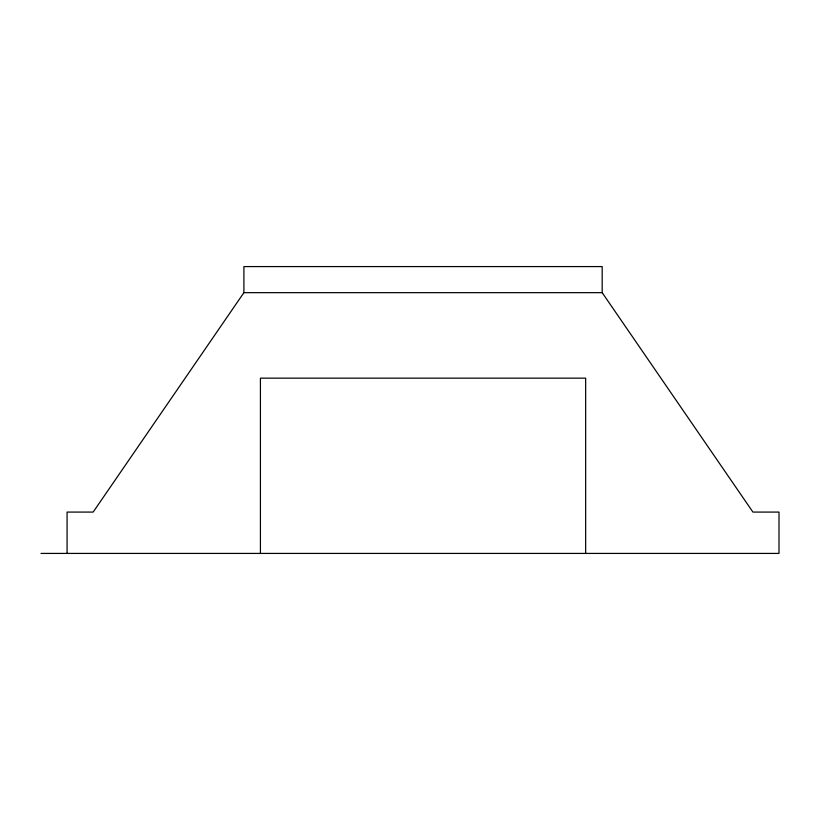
<?xml version="1.0" encoding="UTF-8"?>
<svg xmlns="http://www.w3.org/2000/svg" width="820" height="820" viewBox="0 0 820 820"><rect width="100%" height="100%" fill="white"/><g stroke="black" fill="none" stroke-linecap="round" stroke-linejoin="round"><path stroke-width="1.23" d="M41 553.418L779 553.418L779 512.08L752.924 512.08L602.177 292.658L602.177 266.582L243.899 266.582L243.899 292.658L93.152 512.08L67.076 512.08L67.076 553.418M243.899 292.658L602.177 292.658M585.654 553.418L585.654 378.153L260.422 378.153L260.422 553.418"/></g></svg>
